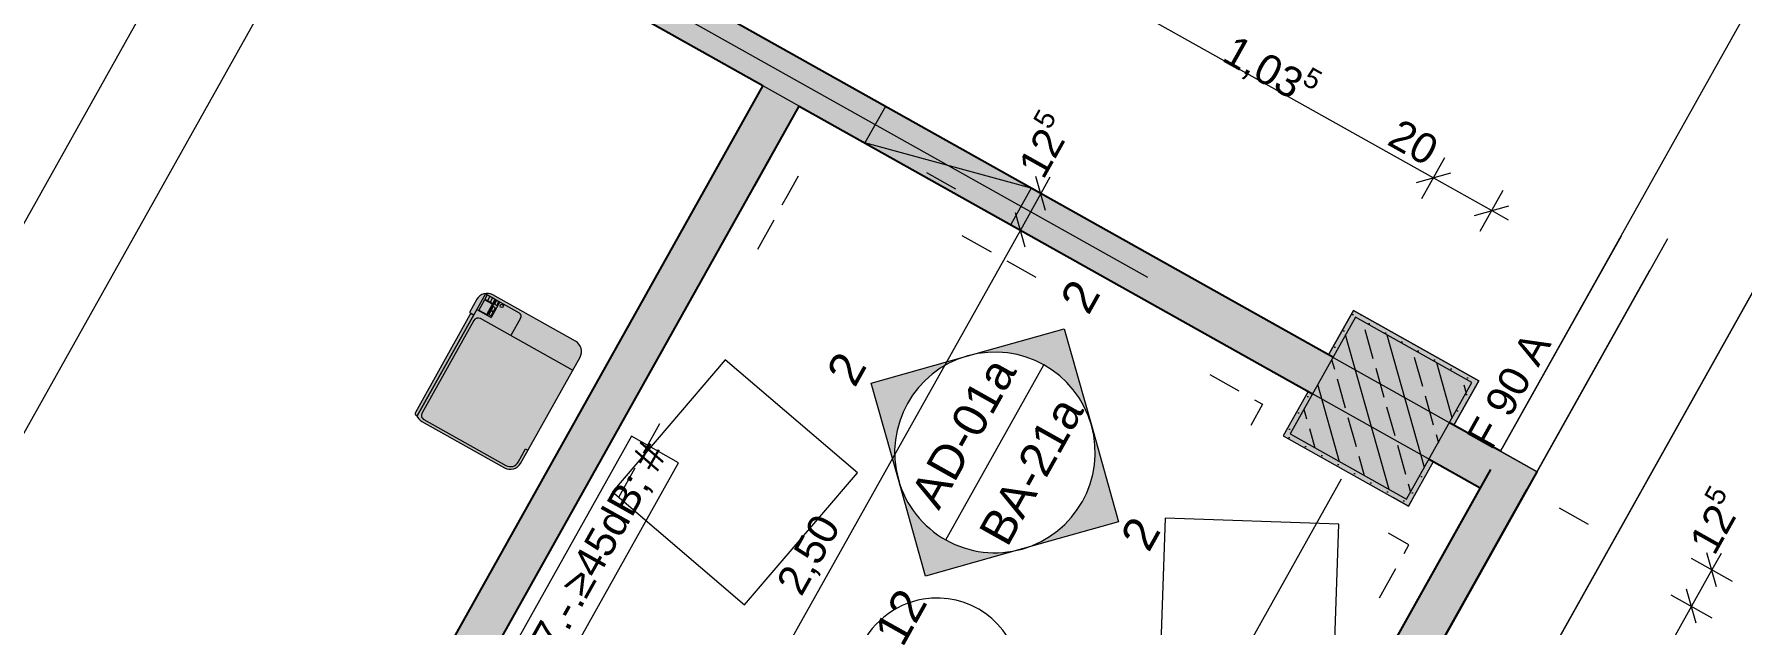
# Model space of a CAD drawing. Header units: metres. Extents: x -36 to 59, y 39 to 183.
# Drawn here: x -10.17 to -5.06, y 133.32 to 135.09 of the extents above; entities that cross this region are included whole.
import ezdxf

# ---------------------------------------------------------------- set-up
doc = ezdxf.new("R2010")
doc.units = ezdxf.units.M
doc.header["$MEASUREMENT"] = 0
for name, pattern in [('Punktlinie', [0.0035, 0, -0.0035]), ('Punktlinie_ eng', [0.00075, 0, -0.00075]), ('Strichlinie-über-Schnitt', [0.0023, 0.0008, -0.0015]), ('Strichpunktlinie', [0.006703, 0.003528, -0.001764, 0, -0.001411]), ('Wipeout_Contour', [1, 0, -1])]:
    doc.linetypes.add(name, pattern=pattern)
for name, color, linetype in [('00  Raster', 7, 'Continuous'), ('10  Fassade_Deckschraffur', 7, 'Continuous'), ('10  Stützen', 7, 'Continuous'), ('10  Stützen_Schnittschraffur', 7, 'Continuous'), ('20  Decke Abhangdecke', 7, 'Continuous'), ('20  Möbel', 7, 'Continuous'), ('20  Möbel_Deckschraffur', 7, 'Continuous'), ('20  Wand Leichtbau', 7, 'Continuous'), ('20  Wand Leichtbau_Schnittschraffur', 7, 'Continuous'), ('40  Bemaßung 1_ 50 AUSBAU', 7, 'Continuous'), ('40  Text Brandschutz', 7, 'Continuous'), ('40 Text Ausbau 1_50', 7, 'Continuous'), ('50  NUF - Raumstempel', 7, 'Continuous'), ('Neubau_20  Boden Aufbauten', 7, 'Continuous'), ('Neubau_20  Decke Abhangdecke', 7, 'Continuous'), ('Neubau_20  Möbel', 7, 'Continuous'), ('Neubau_20  Wand Leichtbau_Fenster', 7, 'Continuous'), ('Neubau_20 Wand Leichtbau MIETERAUSBAU', 7, 'Continuous'), ('Neubau_20 Wand Leichtbau MIETERAUSBAU_Schnittschraffur', 7, 'Continuous'), ('Neubau_40 Text Ausbau 1_50', 7, 'Continuous')]:
    doc.layers.add(name, color=color, linetype=linetype)
doc.styles.add('ERSTELLTER_STIL_1', font='')
doc.styles.get('ERSTELLTER_STIL_1').set_extended_font_data('Arial')
pattern_1 = [(87.605446, (0, 0), (-0.02497817, 0.001044517), [0, -0.025])]

msp = doc.modelspace()

# ---------------------------------------------------------------- linework, layer by layer
at = {"layer": 'Neubau_20  Boden Aufbauten', "color": 7, "linetype": 'Continuous', "lineweight": 13, "ltscale": 1000, "flags": 128}
msp.add_lwpolyline([(-8.3577, 128.9862), (-8.096, 128.8395), (7.1144, 155.9862), (4.0389, 157.7094), (4.6255, 158.7563), (1.6945, 160.3985), (1.6556, 160.3291), (1.3067, 160.5246), (1.3908, 160.6747), (1.1415, 160.8144), (-12.0312, 137.3031), (-11.7825, 137.1637), (-11.7642, 137.1964), (-5.6705, 133.7822)], close=True, dxfattribs=at)
at = {"layer": 'Neubau_20  Boden Aufbauten', "color": 253, "linetype": 'Continuous', "lineweight": 18, "ltscale": 1000, "true_color": 0x9f9f9f, "flags": 128}
msp.add_lwpolyline([(-2.0813, 139.5743), (-13.3275, 119.5028), (-12.2806, 118.9162), (8.7478, 156.4465), (7.7009, 157.0331), (7.4392, 157.1797), (6.8527, 156.1329), (7.1144, 155.9862)], close=True, dxfattribs=at)
at = {"layer": 'Neubau_20  Boden Aufbauten', "color": 7, "linetype": 'Continuous', "lineweight": 13, "ltscale": 1000, "flags": 128}
msp.add_lwpolyline([(-13.3275, 119.5028), (-8.096, 128.8395), (-8.4668, 129.0473), (-5.8407, 133.7342), (-11.8253, 137.0874)], dxfattribs=at)

# ---------------------------------------------------------------- next in the draw order: wipeouts: each hides what was drawn before it
at = {"color": 254, "linetype": 'Wipeout_Contour', "lineweight": 0, "ltscale": 578.896248}
msp.add_wipeout([(1.5068, 161.8649), (-18.3925, 126.3498), (-18.2219, 126.2542), (1.6769, 161.7686)], dxfattribs=at).dxf.layer = '10  Fassade_Deckschraffur'

# ---------------------------------------------------------------- next in the draw order: wipeouts: each hides what was drawn before it
at = {"color": 254, "linetype": 'Wipeout_Contour', "lineweight": 0, "ltscale": 579.75037}
msp.add_wipeout([(1.2236, 162.0253), (-18.6764, 126.5088), (-18.6188, 126.4766), (1.2811, 161.9927)], dxfattribs=at).dxf.layer = '10  Fassade_Deckschraffur'

# ---------------------------------------------------------------- next in the draw order: wipeouts: each hides what was drawn before it
at = {"color": 254, "linetype": 'Wipeout_Contour', "lineweight": 0, "ltscale": 579.478914}
msp.add_wipeout([(-18.4602, 126.3877), (1.4393, 161.9032), (1.2811, 161.9927), (-18.6188, 126.4766)], dxfattribs=at).dxf.layer = '10  Fassade_Deckschraffur'

# ---------------------------------------------------------------- next in the draw order: wipeouts: each hides what was drawn before it
at = {"color": 254, "linetype": 'Wipeout_Contour', "lineweight": 0, "ltscale": 579.276268}
msp.add_wipeout([(1.4393, 161.9032), (-18.4602, 126.3877), (-18.4575, 126.3862), (1.4419, 161.9017)], dxfattribs=at).dxf.layer = '10  Fassade_Deckschraffur'

# ---------------------------------------------------------------- next in the draw order: wipeouts: each hides what was drawn before it
at = {"color": 254, "linetype": 'Wipeout_Contour', "lineweight": 0, "ltscale": 579.199343}
msp.add_wipeout([(1.4446, 161.9001), (-18.4548, 126.3847), (-18.4016, 126.3549), (1.4977, 161.8701)], dxfattribs=at).dxf.layer = '10  Fassade_Deckschraffur'

# ---------------------------------------------------------------- next in the draw order: wipeouts: each hides what was drawn before it
at = {"color": 254, "linetype": 'Wipeout_Contour', "lineweight": 0, "ltscale": 579.127053}
msp.add_wipeout([(-18.3972, 126.3524), (1.5021, 161.8676), (1.4977, 161.8701), (-18.4016, 126.3549)], dxfattribs=at).dxf.layer = '10  Fassade_Deckschraffur'

# ---------------------------------------------------------------- next in the draw order: wipeouts: each hides what was drawn before it
at = {"color": 254, "linetype": 'Wipeout_Contour', "lineweight": 0, "ltscale": 579.115676}
msp.add_wipeout([(1.5021, 161.8676), (-18.3972, 126.3524), (-18.3925, 126.3498), (1.5068, 161.8649)], dxfattribs=at).dxf.layer = '10  Fassade_Deckschraffur'

# ---------------------------------------------------------------- next in the draw order: hatches: boundary and pattern name
at = {"layer": '10  Stützen_Schnittschraffur', "linetype": 'Continuous', "lineweight": 0, "true_color": 0xffffff}
for points in [[(-6.0605, 133.6998), (-5.865, 134.0487), (-6.214, 134.2443), (-6.4095, 133.8953)], [(-6.2197, 134.2647), (-6.2943, 134.1316), (-6.2812, 134.1243), (-6.214, 134.2443), (-5.865, 134.0487), (-5.9322, 133.9288), (-5.9191, 133.9215), (-5.8446, 134.0545)], [(-6.3554, 134.0226), (-6.4299, 133.8895), (-6.0548, 133.6794), (-5.9802, 133.8124), (-5.9933, 133.8197), (-6.0605, 133.6998), (-6.4095, 133.8953), (-6.3423, 134.0153)]]:
    msp.add_hatch(color=7, dxfattribs=at).paths.add_polyline_path(points)
at = {"layer": '10  Stützen_Schnittschraffur', "linetype": 'Continuous', "lineweight": 13, "true_color": 0x000100}
h = msp.add_hatch(dxfattribs=at)
h.set_pattern_fill('Beton__Stahlbeton_0002', color=98, style=0, pattern_type=2)
h.set_pattern_definition([(285.738, (-6.4095, 133.8953), (0.115501, 0.032549), []), (285.738, (-6.46725, 133.87903), (0.115501, 0.032549), [0.09, -0.03])])
h.paths.add_polyline_path([(-6.0605, 133.6998), (-5.865, 134.0487), (-6.214, 134.2443), (-6.4095, 133.8953)])
h = msp.add_hatch(dxfattribs=at)
h.set_pattern_fill('Gips_0002', color=98, style=0, pattern_type=2)
h.set_pattern_definition(pattern_1)
h.paths.add_polyline_path([(-6.2197, 134.2647), (-6.2943, 134.1316), (-6.2812, 134.1243), (-6.214, 134.2443), (-5.865, 134.0487), (-5.9322, 133.9288), (-5.9191, 133.9215), (-5.8446, 134.0545)])
h = msp.add_hatch(dxfattribs=at)
h.set_pattern_fill('Gips_0002', color=98, style=0, pattern_type=2)
h.set_pattern_definition(pattern_1)
h.paths.add_polyline_path([(-6.3554, 134.0226), (-6.4299, 133.8895), (-6.0548, 133.6794), (-5.9802, 133.8124), (-5.9933, 133.8197), (-6.0605, 133.6998), (-6.4095, 133.8953), (-6.3423, 134.0153)])
at = {"layer": '20  Möbel_Deckschraffur', "linetype": 'Continuous', "lineweight": 0, "true_color": 0xffffff}
for points in [[(-8.8426, 134.2978), (-8.8646, 134.2585), (-8.8515, 134.2512), (-9.0206, 133.9494), (-9.0226, 133.9505, 0.174158), (-9.0071, 133.9326), (-8.7593, 133.7938, 0.414214), (-8.7117, 133.8072), (-8.5338, 134.1248, 0.414214), (-8.5472, 134.1724), (-8.795, 134.3112, 0.414214)], [(-8.8515, 134.2512), (-8.855, 134.2532, 0.414214), (-8.8632, 134.2509), (-9.0264, 133.9595, 0.414214), (-9.0241, 133.9513), (-9.0206, 133.9494)]]:
    msp.add_hatch(color=7, dxfattribs=at).paths.add_polyline_path(points)
at = {"layer": '20  Wand Leichtbau_Schnittschraffur', "linetype": 'Continuous', "lineweight": 18}
for points in [[(-11.4152, 137.0009), (-11.4763, 136.8919), (-6.3423, 134.0153), (-6.2812, 134.1243)], [(-5.7796, 133.8433), (-5.9322, 133.9288), (-5.9933, 133.8197), (-5.8407, 133.7342)], [(-5.7796, 133.8433), (-5.8407, 133.7342), (-5.6705, 133.7822)], [(-5.8101, 133.7887), (-8.4729, 129.0364), (-8.3639, 128.9753), (-5.7011, 133.7276)], [(-5.8407, 133.7342), (-5.7316, 133.6731), (-5.6705, 133.7822)], [(-8.3333, 129.0298), (-5.7316, 133.6731), (-5.8407, 133.7342), (-8.4423, 129.0909)]]:
    msp.add_hatch(color=9, dxfattribs=at).paths.add_polyline_path(points)
at = {"layer": 'Neubau_20 Wand Leichtbau MIETERAUSBAU_Schnittschraffur', "linetype": 'Continuous', "lineweight": 18}
msp.add_hatch(color=9, dxfattribs=at).paths.add_polyline_path([(-9.4934, 131.9919), (-7.8777, 134.8756), (-7.9867, 134.9367), (-9.6024, 132.053)])
at = {"layer": 'Neubau_40 Text Ausbau 1_50', "linetype": 'Continuous', "lineweight": 0, "true_color": 0x000000}
for points in [[(-7.3738, 134.1287, -0.414214), (-7.0037, 133.9213), (-7.085, 134.21)], [(-7.5812, 133.7586, -0.414214), (-7.3738, 134.1287), (-7.6625, 134.0473)], [(-7.0037, 133.9213, -0.414214), (-7.211, 133.5512), (-6.9223, 133.6325)], [(-7.211, 133.5512, -0.414214), (-7.5812, 133.7586), (-7.4998, 133.4698)]]:
    msp.add_hatch(color=18, dxfattribs=at).paths.add_polyline_path(points)

# ---------------------------------------------------------------- next in the draw order: linework, layer by layer
at = {"layer": '00  Raster', "color": 5, "linetype": 'Strichpunktlinie', "lineweight": 13, "ltscale": 1000}
msp.add_line((-17.9562, 112.8782), (7.5682, 158.4329), dxfattribs=at)
at = {"layer": '00  Raster', "color": 7, "linetype": 'Strichpunktlinie', "lineweight": 13, "ltscale": 1000}
msp.add_line((5.0352, 127.7121), (-14.6736, 138.755), dxfattribs=at)
at = {"layer": '10  Stützen', "color": 7, "linetype": 'Continuous', "lineweight": 13, "ltscale": 1000, "flags": 128}
msp.add_lwpolyline([(-6.0605, 133.6998), (-5.865, 134.0487), (-6.214, 134.2443), (-6.4095, 133.8953)], close=True, dxfattribs=at)
for points in [[(-5.9191, 133.9215), (-5.8446, 134.0545), (-6.2197, 134.2647), (-6.2943, 134.1316)], [(-6.3554, 134.0226), (-6.4299, 133.8895), (-6.0548, 133.6794), (-5.9802, 133.8124)]]:
    msp.add_lwpolyline(points, dxfattribs=at)
at = {"layer": '20  Decke Abhangdecke', "color": 7, "linetype": 'Strichlinie-über-Schnitt', "lineweight": 13, "ltscale": 1000, "flags": 128}
msp.add_lwpolyline([(-3.086, 138.3949), (-0.3976, 143.1931), (7.3866, 157.0858), (8.5469, 156.4357), (8.9569, 156.206), (5.7529, 150.4876), (4.5186, 148.2848), (4.4575, 148.1757), (-4.1308, 132.8478), (-4.1552, 132.8041), (-6.6594, 128.3347), (-8.2298, 129.2145)], close=True, dxfattribs=at)
at = {"layer": '20  Möbel', "color": 7, "linetype": 'Continuous', "lineweight": 13, "ltscale": 1000}
for p, q in [((-8.8163, 134.314), (-8.8515, 134.2512)), ((-8.8194, 134.2962), (-8.8365, 134.2657)), ((-8.7958, 134.2831), (-8.8194, 134.2962)), ((-8.8111, 134.3111), (-8.8184, 134.298)), ((-8.8184, 134.298), (-8.7949, 134.2848)), ((-8.8183, 134.3151), (-8.716, 134.2578)), ((-8.8129, 134.2525), (-8.7958, 134.2831)), ((-8.7849, 134.2964), (-8.8113, 134.2493)), ((-8.7875, 134.2979), (-8.8111, 134.3111)), ((-8.8032, 134.3067), (-8.8106, 134.2936)), ((-8.7954, 134.3023), (-8.8027, 134.2892)), ((-8.7736, 134.2901), (-8.8, 134.243)), ((-8.7935, 134.276), (-8.7994, 134.2655)), ((-8.7949, 134.2848), (-8.7875, 134.2979)), ((-8.7865, 134.2721), (-8.7935, 134.276)), ((-8.7835, 134.2939), (-8.7896, 134.283)), ((-8.7896, 134.283), (-8.7826, 134.2791)), ((-8.7765, 134.29), (-8.7835, 134.2939)), ((-8.7826, 134.2791), (-8.7765, 134.29)), ((-8.8519, 134.2342), (-9.0063, 133.9585)), ((-8.8427, 134.2669), (-8.8, 134.243)), ((-8.8365, 134.2657), (-8.8129, 134.2525)), ((-8.5558, 134.0855), (-8.8314, 134.24)), ((-8.8008, 134.2629), (-8.8067, 134.2524)), ((-8.8067, 134.2524), (-8.7997, 134.2485)), ((-8.7938, 134.259), (-8.8008, 134.2629)), ((-8.7997, 134.2485), (-8.7938, 134.259)), ((-8.7994, 134.2655), (-8.7924, 134.2616)), ((-8.7924, 134.2616), (-8.7865, 134.2721)), ((-8.7114, 134.2415), (-8.7407, 134.1891)), ((-9.0006, 133.9381), (-8.7554, 133.8008)), ((-8.7187, 133.8111), (-8.6967, 133.8504)), ((-8.6967, 133.8504), (-8.6897, 133.8465))]:
    msp.add_line(p, q, dxfattribs=at)
at = {"layer": '20  Möbel', "color": 7, "linetype": 'Continuous', "lineweight": 13, "ltscale": 1000, "flags": 128}
for points in [[(-8.8426, 134.2978), (-8.8646, 134.2585), (-8.8515, 134.2512), (-9.0206, 133.9494), (-9.0226, 133.9505, 0.174158), (-9.0071, 133.9326), (-8.7593, 133.7938, 0.414214), (-8.7117, 133.8072), (-8.5338, 134.1248, 0.414214), (-8.5472, 134.1724), (-8.795, 134.3112, 0.414214)], [(-8.8515, 134.2512), (-8.855, 134.2532, 0.414214), (-8.8632, 134.2509), (-9.0264, 133.9595, 0.414214), (-9.0241, 133.9513), (-9.0206, 133.9494)]]:
    msp.add_lwpolyline(points, format="xyb", close=True, dxfattribs=at)
at = {"layer": '20  Möbel', "color": 7, "linetype": 'Continuous', "lineweight": 13, "ltscale": 1000}
msp.add_circle((-8.7678, 134.2779), 0.005, dxfattribs=at)
for centre, radius, start, end in [((-8.8388, 134.2269), 0.015, 60.738, 150.738), ((-8.7219, 134.2473), 0.012, 330.738, 60.738), ((-8.9932, 133.9512), 0.015, 150.738, 240.738), ((-8.7422, 133.8243), 0.027, 240.738, 330.738)]:
    msp.add_arc(centre, radius, start, end, dxfattribs=at)
at = {"layer": '20  Wand Leichtbau', "color": 7, "linetype": 'Strichlinie-über-Schnitt', "lineweight": 18, "ltscale": 1000, "flags": 128}
for points in [[(-3.1706, 138.4997), (-5.7796, 133.8433)], [(-5.6705, 133.7822), (-3.0615, 138.4386)], [(-5.7796, 133.8433), (-5.6705, 133.7822)]]:
    msp.add_lwpolyline(points, dxfattribs=at)
at = {"layer": '20  Wand Leichtbau', "color": 7, "linetype": 'Continuous', "lineweight": 25, "ltscale": 1000, "flags": 128}
for points in [[(-6.2812, 134.1243), (-11.4152, 137.0009)], [(-11.4763, 136.8919), (-7.9867, 134.9367)], [(-7.8777, 134.8756), (-6.3423, 134.0153)], [(-5.7796, 133.8433), (-5.9322, 133.9288)], [(-5.9933, 133.8197), (-5.8407, 133.7342)], [(-5.8101, 133.7887), (-8.4729, 129.0364)], [(-8.3333, 129.0298), (-5.6705, 133.7822)], [(-5.8407, 133.7342), (-8.5035, 128.9818)], [(-8.3639, 128.9753), (-5.7011, 133.7276)]]:
    msp.add_lwpolyline(points, dxfattribs=at)
at = {"layer": '20  Wand Leichtbau', "color": 7, "linetype": 'Continuous', "lineweight": 13, "ltscale": 1000, "flags": 128}
msp.add_lwpolyline([(-5.6705, 133.7822), (-5.7796, 133.8433)], dxfattribs=at)
at = {"layer": '40  Bemaßung 1_ 50 AUSBAU', "color": 7, "linetype": 'Continuous', "lineweight": 13, "ltscale": 1000}
for p, q in [((-11.1096, 132.8974), (-9.4939, 135.7811)), ((-9.2268, 135.6315), (-11.8053, 131.0296)), ((-6.8833, 135.1668), (-5.9805, 134.6609)), ((-6.0149, 134.5996), (-5.9462, 134.7223)), ((-7.2165, 134.6484), (-7.0938, 134.5796)), ((-7.1408, 134.563), (-7.1695, 134.665)), ((-7.1277, 134.6631), (-7.1552, 134.614)), ((-5.9295, 134.6753), (-6.0316, 134.6465)), ((-5.9805, 134.6609), (-5.806, 134.5632)), ((-7.1552, 134.614), (-7.2163, 134.5049)), ((-5.8404, 134.5018), (-5.7717, 134.6245)), ((-7.2776, 134.5393), (-7.1549, 134.4706)), ((-7.2019, 134.4539), (-7.2306, 134.556)), ((-5.8571, 134.5488), (-5.755, 134.5775)), ((-5.806, 134.5632), (-5.757, 134.5357)), ((-7.2163, 134.5049), (-8.4383, 132.324)), ((-5.2088, 133.5235), (-5.0861, 133.4547)), ((-5.1331, 133.438), (-5.1619, 133.5401)), ((-5.12, 133.5382), (-5.1475, 133.4891)), ((-5.1475, 133.4891), (-5.2086, 133.38)), ((-5.2699, 133.4144), (-5.1472, 133.3457)), ((-5.1942, 133.329), (-5.223, 133.4311)), ((-5.2086, 133.38), (-6.8243, 130.4963))]:
    msp.add_line(p, q, dxfattribs=at)
at = {"layer": '40 Text Ausbau 1_50', "color": 7, "linetype": 'Continuous', "lineweight": 13, "ltscale": 1000}
for p, q in [((-8.3798, 133.8882), (-8.8581, 133.0344)), ((-8.2389, 133.8093), (-8.3798, 133.8882)), ((-8.7173, 132.9555), (-8.2389, 133.8093))]:
    msp.add_line(p, q, dxfattribs=at)
at = {"layer": '50  NUF - Raumstempel', "color": 7, "linetype": 'Punktlinie', "lineweight": 13, "ltscale": 1000, "flags": 128}
msp.add_lwpolyline([(-10.0359, 110.1647), (-20.9522, 116.2812), (-16.4992, 124.2287), (-18.674, 125.4472), (-12.0678, 137.2376), (-11.8323, 137.1056), (-11.9129, 136.9617), (-11.5378, 136.7515), (-11.4571, 136.8954), (-6.3493, 134.0335), (-6.4299, 133.8895), (-6.0548, 133.6794), (-5.9741, 133.8233), (-5.8127, 133.7329), (-8.4694, 128.9914), (-4.7748, 126.9213), (-5.4078, 125.7916), (-2.4722, 124.1468), (-3.7407, 121.8829), (-3.5348, 121.7676)], close=True, dxfattribs=at)
at = {"layer": 'Neubau_20  Decke Abhangdecke', "color": 7, "linetype": 'Continuous', "lineweight": 13, "ltscale": 1000, "flags": 128}
msp.add_lwpolyline([(-9.3026, 141.9784), (-11.9299, 137.2893), (-11.9483, 137.2566), (-11.7956, 137.1711), (-11.7773, 137.2038), (-11.7027, 137.3368), (-11.3276, 137.1266), (-11.4021, 136.9936), (-6.2943, 134.1316), (-6.2197, 134.2647), (-5.8446, 134.0545), (-5.9191, 133.9215), (-5.7796, 133.8433), (-3.195, 138.456)], dxfattribs=at)
at = {"layer": 'Neubau_20  Decke Abhangdecke', "color": 7, "linetype": 'Strichlinie-über-Schnitt', "lineweight": 13, "ltscale": 1000, "flags": 128}
msp.add_lwpolyline([(-14.5878, 132.5457), (-14.4351, 132.4601), (-14.3423, 132.6259), (-13.9671, 132.4157), (-14.0417, 132.2827), (-10.5651, 130.3348), (-7.9867, 134.9366), (-11.4632, 136.8845), (-11.5378, 136.7515), (-11.9129, 136.9617), (-11.82, 137.1274), (-11.9727, 137.213)], close=True, dxfattribs=at)
at = {"layer": 'Neubau_20  Decke Abhangdecke', "color": 7, "linetype": 'Punktlinie_ eng', "lineweight": 13, "ltscale": 1000, "flags": 128}
for points in [[(-9.0997, 132.6946), (-8.1459, 132.1602), (-7.1124, 131.5811), (-7.0627, 131.5532), (-7.0138, 131.6405), (-5.8407, 133.7342), (-5.9802, 133.8124), (-6.0548, 133.6794), (-6.4299, 133.8895), (-6.3554, 134.0226), (-7.8777, 134.8756), (-9.0508, 132.7818)], [(-8.9636, 132.7329), (-7.1033, 131.6906), (-6.0536, 133.5641), (-6.566, 133.8512), (-6.4915, 133.9842), (-7.8393, 134.7394)], [(-7.1033, 131.6906), (-8.9636, 132.7329), (-7.9139, 134.6064), (-7.8393, 134.7394), (-6.4915, 133.9842), (-6.566, 133.8512), (-6.0536, 133.5641)]]:
    msp.add_lwpolyline(points, close=True, dxfattribs=at)
at = {"layer": 'Neubau_20  Möbel', "color": 7, "linetype": 'Continuous', "lineweight": 13, "ltscale": 1000, "flags": 128}
for points in [[(-8.0417, 133.384), (-7.7039, 133.7793), (-8.0992, 134.1171), (-8.437, 133.7218)], [(-6.7829, 133.6437), (-6.8013, 133.124), (-6.2816, 133.1056), (-6.2632, 133.6253)]]:
    msp.add_lwpolyline(points, close=True, dxfattribs=at)
msp.add_lwpolyline([(-7.5072, 133.4011, 1), (-7.4248, 132.908, 1)], format="xyb", close=True, dxfattribs=at)
at = {"layer": 'Neubau_20  Wand Leichtbau_Fenster', "color": 7, "linetype": 'Continuous', "lineweight": 18, "ltscale": 1000}
for p, q in [((-7.6202, 134.8746), (-7.6813, 134.7655)), ((-7.184, 134.6302), (-7.6813, 134.7655)), ((-7.184, 134.6302), (-7.2451, 134.5211))]:
    msp.add_line(p, q, dxfattribs=at)
at = {"layer": 'Neubau_20 Wand Leichtbau MIETERAUSBAU', "color": 7, "linetype": 'Continuous', "lineweight": 25, "ltscale": 1000, "flags": 128}
for points in [[(-7.9867, 134.9367), (-9.6024, 132.053)], [(-9.4934, 131.9919), (-7.8777, 134.8756)]]:
    msp.add_lwpolyline(points, dxfattribs=at)
at = {"layer": 'Neubau_40 Text Ausbau 1_50', "color": 7, "linetype": 'Continuous', "lineweight": 13, "ltscale": 1000}
for p, q in [((-7.3738, 134.1287), (-7.085, 134.21)), ((-7.085, 134.21), (-7.0037, 133.9213)), ((-7.6625, 134.0473), (-7.3738, 134.1287)), ((-7.439, 133.5782), (-7.1458, 134.1016)), ((-7.5812, 133.7586), (-7.6625, 134.0473)), ((-7.0037, 133.9213), (-6.9223, 133.6325)), ((-7.4998, 133.4698), (-7.5812, 133.7586)), ((-6.9223, 133.6325), (-7.211, 133.5512)), ((-7.211, 133.5512), (-7.4998, 133.4698))]:
    msp.add_line(p, q, dxfattribs=at)
for start, end in [(105.738, 195.738), (15.738, 105.738), (285.738, 15.738), (195.738, 285.738)]:
    msp.add_arc((-7.2924, 133.8399), 0.3, start, end, dxfattribs=at)
for p in [(-7.3738, 134.1287), (-7.0037, 133.9213), (-7.5812, 133.7586), (-7.211, 133.5512)]:
    msp.add_point(p, dxfattribs=at)

# ---------------------------------------------------------------- next in the draw order: texts
at = {"layer": '40  Bemaßung 1_ 50 AUSBAU', "color": 7, "linetype": 'Continuous', "lineweight": 13, "char_height": 0.09, "attachment_point": 7, "style": 'ERSTELLTER_STIL_1'}
for s, insert, rotation in [('\\A1;{\\pql;\\fArial|b0|i0|c0|p38;1,03\\fArial|b0|i0|c0|p38;\\A1{\\H.66x;\\S5^  ;}}', (-6.6304, 134.9903), 330.738), ('\\A1;{\\pql;\\fArial|b0|i0|c0|p38;12\\fArial|b0|i0|c0|p38;\\A1{\\H.66x;\\S5^  ;}}', (-7.1248, 134.6399), 60.738), ('\\A1;{\\pql;\\fArial|b0|i0|c0|p38;12\\fArial|b0|i0|c0|p38;\\A1{\\H.66x;\\S5^  ;}}', (-5.1171, 133.515), 60.738)]:
    msp.add_mtext(s, dxfattribs=dict(at, insert=insert, rotation=rotation))
for s, insert, width, rotation in [('\\A1;{\\pql;\\fArial|b0|i0|c0|p38;20}', (-6.1236, 134.7617), 0.136595, 330.738), ('\\A1;{\\pql;\\fArial|b0|i0|c0|p38;2,50}', (-7.8571, 133.398), 0.239452, 60.738)]:
    msp.add_mtext(s, dxfattribs=dict(at, insert=insert, width=width, rotation=rotation))
at = {"layer": '40  Text Brandschutz', "color": 7, "linetype": 'Continuous', "lineweight": 13, "insert": (-5.8854, 133.8864), "char_height": 0.09, "attachment_point": 1, "rotation": 60.738, "style": 'ERSTELLTER_STIL_1'}
msp.add_mtext('\\A1;{\\pql;\\pt0,1;\\fArial|b0|i0|c0|p38;F 90 A\\fArial|b0|i0|c0|p38;\\fArial|b0|i0|c0|p38;\\fArial|b0|i0|c0|p38;\\fArial|b0|i0|c0|p38;\\fArial|b0|i0|c0|p38;\\fArial|b0|i0|c0|p38;\\fArial|b0|i0|c0|p38;\\fArial|b0|i0|c0|p38;\\fArial|b0|i0|c0|p38;\\fArial|b0|i0|c0|p38;\\fArial|b0|i0|c0|p38;\\fArial|b0|i0|c0|p38;\\fArial|b0|i0|c0|p38;\\fArial|b0|i0|c0|p38;\\fArial|b0|i0|c0|p38;\\fArial|b0|i0|c0|p38;\\fArial|b0|i0|c0|p38;\\fArial|b0|i0|c0|p38;\\fArial|b0|i0|c0|p38;\\fArial|b0|i0|c0|p38;\\fArial|b0|i0|c0|p38;\\fArial|b0|i0|c0|p38;\\fArial|b0|i0|c0|p38;\\fArial|b0|i0|c0|p38;\\fArial|b0|i0|c0|p38;\\fArial|b0|i0|c0|p38;\\fArial|b0|i0|c0|p38;\\fArial|b0|i0|c0|p38;\\fArial|b0|i0|c0|p38;\\fArial|b0|i0|c0|p38;\\fArial|b0|i0|c0|p38;\\fArial|b0|i0|c0|p38;\\fArial|b0|i0|c0|p38;\\fArial|b0|i0|c0|p38;\\fArial|b0|i0|c0|p38;\\fArial|b0|i0|c0|p38;\\fArial|b0|i0|c0|p38;\\fArial|b0|i0|c0|p38;\\fArial|b0|i0|c0|p38;\\fArial|b0|i0|c0|p38;\\fArial|b0|i0|c0|p38;\\fArial|b0|i0|c0|p38;\\fArial|b0|i0|c0|p38;\\fArial|b0|i0|c0|p38;\\fArial|b0|i0|c0|p38;\\fArial|b0|i0|c0|p38;\\fArial|b0|i0|c0|p38;}', dxfattribs=at)
at = {"layer": '40 Text Ausbau 1_50', "color": 7, "linetype": 'Continuous', "lineweight": 13, "style": 'ERSTELLTER_STIL_1'}
for s, insert, char_height, attachment_point, rotation in [('\\A1;{\\pql;\\fArial|b0|i0|c0|p38;2}', (-7.057, 134.272), 0.1016, 4, 60.738), ('\\A1;{\\pql;\\fArial|b0|i0|c0|p38;2}', (-7.7118, 134.0307), 0.1016, 7, 60.738), ('\\A1;{\\pql;\\fArial|b0|i0|c0|p38;AD-01a}', (-7.5042, 133.6887), 0.1016, 4, 60.738), ('\\A1;{\\pql;\\fArial|b0|i0|c0|p38;BA-21a}', (-7.2993, 133.5781), 0.1016, 4, 60.738), ('\\A1;{\\pql;\\fArial|b0|i0|c0|p38;WI_37.-.≥45dB\\fArial|b0|i0|c0|p38;; #}', (-8.8266, 133.0282), 0.09, 1, 60.7385), ('\\A1;{\\pql;\\fArial|b0|i0|c0|p38;2}', (-6.9209, 133.5876), 0.1016, 1, 60.738), ('\\A1;{\\pql;\\fArial|b0|i0|c0|p38;12}', (-7.6133, 133.279), 0.1016, 4, 60.738)]:
    msp.add_mtext(s, dxfattribs=dict(at, insert=insert, char_height=char_height, attachment_point=attachment_point, rotation=rotation))

doc.saveas('drawing.dxf')
